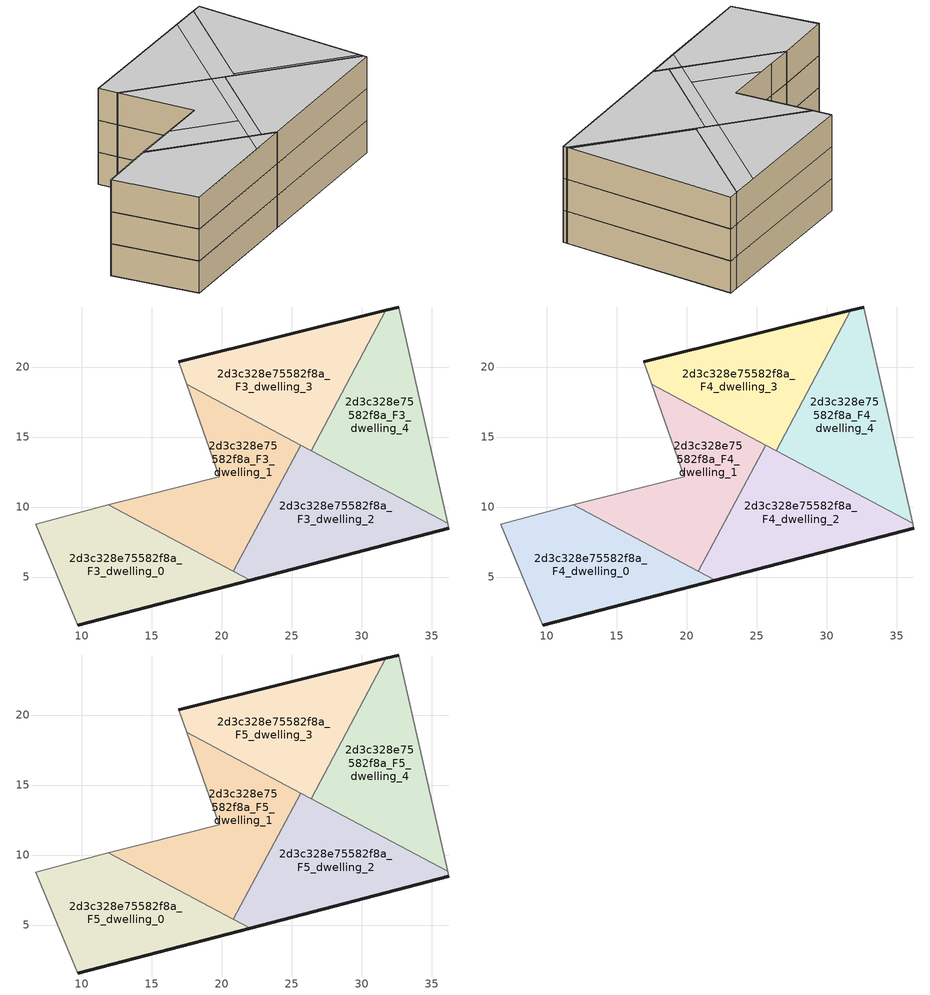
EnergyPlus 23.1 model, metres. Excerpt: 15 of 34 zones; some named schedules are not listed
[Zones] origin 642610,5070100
2d3c328e75582f8a_F3_dwelling_0
 floor to 2d3c328e75582f8a_F2_dwelling_0 (EU_floor_Construction): 22.05,4.79 11.91,10.18 6.72,8.79 9.72,1.58 z9
 wall outside (EU_wall_Construction): 22.05,4.79 9.72,1.58 z9:12
 wall adiabatic (EU_wall_Construction): 9.72,1.58 6.72,8.79 11.91,10.18 z9:12
 wall to 2d3c328e75582f8a_F3_dwelling_1 (EU_wall_Construction): 11.91,10.18 20.85,5.42 z9:12
 wall to 2d3c328e75582f8a_F3_dwelling_2 (EU_wall_Construction): 20.85,5.42 22.05,4.79 z9:12
2d3c328e75582f8a_F3_dwelling_1
 floor to 2d3c328e75582f8a_F2_dwelling_1 (EU_floor_Construction): 20.85,5.42 25.65,14.43 17.51,18.76 19.83,12.18 14.33,10.79 11.91,10.18 z9
 wall adiabatic (EU_wall_Construction): 11.91,10.18 14.33,10.79 19.83,12.18 17.51,18.76 z9:12
 wall to 2d3c328e75582f8a_F3_dwelling_2 (EU_wall_Construction): 25.65,14.43 20.85,5.42 z9:12
 wall to 2d3c328e75582f8a_F3_dwelling_3 (EU_wall_Construction): 17.51,18.76 25.65,14.43 z9:12
2d3c328e75582f8a_F3_dwelling_2
 floor to 2d3c328e75582f8a_F2_dwelling_2 (EU_floor_Construction): 36.24,8.48 36.16,8.83 25.65,14.43 20.85,5.42 22.05,4.79 z9
 wall outside (EU_wall_Construction): 36.24,8.48 22.05,4.79 z9:12
 wall adiabatic (EU_wall_Construction): 36.16,8.83 36.24,8.48 z9:12
 wall to 2d3c328e75582f8a_F3_dwelling_4 (EU_wall_Construction): 26.39,14.03 36.16,8.83 z9:12
 wall to 2d3c328e75582f8a_F3_dwelling_3 (EU_wall_Construction): 25.65,14.43 26.39,14.03 z9:12
2d3c328e75582f8a_F3_dwelling_3
 floor to 2d3c328e75582f8a_F2_dwelling_3 (EU_floor_Construction): 26.39,14.03 31.73,24.06 16.93,20.39 17.51,18.76 z9
 wall outside (EU_wall_Construction): 16.93,20.39 31.73,24.06 z9:12
 wall to 2d3c328e75582f8a_F3_dwelling_4 (EU_wall_Construction): 31.73,24.06 26.39,14.03 z9:12
 wall adiabatic (EU_wall_Construction): 17.51,18.76 16.93,20.39 z9:12
2d3c328e75582f8a_F3_dwelling_4
 floor to 2d3c328e75582f8a_F2_dwelling_4 (EU_floor_Construction): 36.16,8.83 32.64,24.29 31.73,24.06 26.39,14.03 z9
 wall outside (EU_wall_Construction): 31.73,24.06 32.64,24.29 z9:12
 wall adiabatic (EU_wall_Construction): 32.64,24.29 36.16,8.83 z9:12
2d3c328e75582f8a_F4_dwelling_0
 floor to 2d3c328e75582f8a_F3_dwelling_0 (EU_floor_Construction): 22.05,4.79 11.91,10.18 6.72,8.79 9.72,1.58 z12
 wall outside (EU_wall_Construction): 22.05,4.79 9.72,1.58 z12:15
 wall adiabatic (EU_wall_Construction): 9.72,1.58 6.72,8.79 11.91,10.18 z12:15
 wall to 2d3c328e75582f8a_F4_dwelling_1 (EU_wall_Construction): 11.91,10.18 20.85,5.42 z12:15
 wall to 2d3c328e75582f8a_F4_dwelling_2 (EU_wall_Construction): 20.85,5.42 22.05,4.79 z12:15
2d3c328e75582f8a_F4_dwelling_1
 floor to 2d3c328e75582f8a_F3_dwelling_1 (EU_floor_Construction): 20.85,5.42 25.65,14.43 17.51,18.76 19.83,12.18 14.33,10.79 11.91,10.18 z12
 wall adiabatic (EU_wall_Construction): 11.91,10.18 14.33,10.79 19.83,12.18 17.51,18.76 z12:15
 wall to 2d3c328e75582f8a_F4_dwelling_2 (EU_wall_Construction): 25.65,14.43 20.85,5.42 z12:15
 wall to 2d3c328e75582f8a_F4_dwelling_3 (EU_wall_Construction): 17.51,18.76 25.65,14.43 z12:15
2d3c328e75582f8a_F4_dwelling_2
 floor to 2d3c328e75582f8a_F3_dwelling_2 (EU_floor_Construction): 36.24,8.48 36.16,8.83 25.65,14.43 20.85,5.42 22.05,4.79 z12
 wall outside (EU_wall_Construction): 36.24,8.48 22.05,4.79 z12:15
 wall adiabatic (EU_wall_Construction): 36.16,8.83 36.24,8.48 z12:15
 wall to 2d3c328e75582f8a_F4_dwelling_4 (EU_wall_Construction): 26.39,14.03 36.16,8.83 z12:15
 wall to 2d3c328e75582f8a_F4_dwelling_3 (EU_wall_Construction): 25.65,14.43 26.39,14.03 z12:15
2d3c328e75582f8a_F4_dwelling_3
 floor to 2d3c328e75582f8a_F3_dwelling_3 (EU_floor_Construction): 26.39,14.03 31.73,24.06 16.93,20.39 17.51,18.76 z12
 wall outside (EU_wall_Construction): 16.93,20.39 31.73,24.06 z12:15
 wall to 2d3c328e75582f8a_F4_dwelling_4 (EU_wall_Construction): 31.73,24.06 26.39,14.03 z12:15
 wall adiabatic (EU_wall_Construction): 17.51,18.76 16.93,20.39 z12:15
2d3c328e75582f8a_F4_dwelling_4
 floor to 2d3c328e75582f8a_F3_dwelling_4 (EU_floor_Construction): 36.16,8.83 32.64,24.29 31.73,24.06 26.39,14.03 z12
 wall outside (EU_wall_Construction): 31.73,24.06 32.64,24.29 z12:15
 wall adiabatic (EU_wall_Construction): 32.64,24.29 36.16,8.83 z12:15
2d3c328e75582f8a_F5_dwelling_0
 floor to 2d3c328e75582f8a_F4_dwelling_0 (EU_floor_Construction): 22.05,4.79 11.91,10.18 6.72,8.79 9.72,1.58 z15
 wall outside (EU_wall_Construction): 22.05,4.79 9.72,1.58 z15:18
 wall adiabatic (EU_wall_Construction): 9.72,1.58 6.72,8.79 11.91,10.18 z15:18
 wall to 2d3c328e75582f8a_F5_dwelling_1 (EU_wall_Construction): 11.91,10.18 20.85,5.42 z15:18
 wall to 2d3c328e75582f8a_F5_dwelling_2 (EU_wall_Construction): 20.85,5.42 22.05,4.79 z15:18
 ceiling to 2d3c328e75582f8a_F6_dwelling_2 (EU_floor_Construction): 19.85,5.96 18.78,3.93 9.72,1.58 6.72,8.79 11.91,10.18 z18
 ceiling to 2d3c328e75582f8a_F6_dwelling_0 (EU_floor_Construction): 22.05,4.79 18.78,3.93 19.85,5.96 z18
2d3c328e75582f8a_F5_dwelling_1
 floor to 2d3c328e75582f8a_F4_dwelling_1 (EU_floor_Construction): 20.85,5.42 25.65,14.43 17.51,18.76 19.83,12.18 14.33,10.79 11.91,10.18 z15
 wall adiabatic (EU_wall_Construction): 11.91,10.18 14.33,10.79 19.83,12.18 17.51,18.76 z15:18
 wall to 2d3c328e75582f8a_F5_dwelling_2 (EU_wall_Construction): 25.65,14.43 20.85,5.42 z15:18
 wall to 2d3c328e75582f8a_F5_dwelling_3 (EU_wall_Construction): 17.51,18.76 25.65,14.43 z15:18
 ceiling to 2d3c328e75582f8a_F6_dwelling_3 (EU_floor_Construction): 24.64,14.96 21.13,8.37 15.86,11.17 19.83,12.18 17.51,18.76 z18
 ceiling to 2d3c328e75582f8a_F6_dwelling_2 (EU_floor_Construction): 21.13,8.37 19.85,5.96 11.91,10.18 11.92,10.18 14.33,10.79 15.86,11.17 z18
 ceiling adiabatic (EU_roof_Construction): 25.65,14.43 20.85,5.42 19.85,5.96 24.64,14.96 z18
2d3c328e75582f8a_F5_dwelling_2
 floor to 2d3c328e75582f8a_F4_dwelling_2 (EU_floor_Construction): 36.24,8.48 36.16,8.83 25.65,14.43 20.85,5.42 22.05,4.79 z15
 wall outside (EU_wall_Construction): 36.24,8.48 22.05,4.79 z15:18
 wall adiabatic (EU_wall_Construction): 36.16,8.83 36.24,8.48 z15:18
 wall to 2d3c328e75582f8a_F5_dwelling_4 (EU_wall_Construction): 26.39,14.03 36.16,8.83 z15:18
 wall to 2d3c328e75582f8a_F5_dwelling_3 (EU_wall_Construction): 25.65,14.43 26.39,14.03 z15:18
 ceiling adiabatic (EU_roof_Construction): 36.16,8.83 36.24,8.48 22.05,4.79 20.85,5.42 25.65,14.43 z18
2d3c328e75582f8a_F5_dwelling_3
 floor to 2d3c328e75582f8a_F4_dwelling_3 (EU_floor_Construction): 26.39,14.03 31.73,24.06 16.93,20.39 17.51,18.76 z15
 wall outside (EU_wall_Construction): 16.93,20.39 31.73,24.06 z15:18
 wall to 2d3c328e75582f8a_F5_dwelling_4 (EU_wall_Construction): 31.73,24.06 26.39,14.03 z15:18
 wall adiabatic (EU_wall_Construction): 17.51,18.76 16.93,20.39 z15:18
 ceiling to 2d3c328e75582f8a_F6_dwelling_3 (EU_floor_Construction): 29.15,23.42 24.64,14.96 17.51,18.76 16.93,20.39 z18
 ceiling adiabatic (EU_roof_Construction): 31.73,24.06 26.39,14.03 24.64,14.96 29.15,23.42 z18
2d3c328e75582f8a_F5_dwelling_4
 floor to 2d3c328e75582f8a_F4_dwelling_4 (EU_floor_Construction): 36.16,8.83 32.64,24.29 31.73,24.06 26.39,14.03 z15
 wall outside (EU_wall_Construction): 31.73,24.06 32.64,24.29 z15:18
 wall adiabatic (EU_wall_Construction): 32.64,24.29 36.16,8.83 z15:18
 ceiling to 2d3c328e75582f8a_F6_dwelling_1 (EU_floor_Construction): 32.64,24.29 36.09,9.15 26.51,14.25 31.73,24.06 z18
 ceiling to 2d3c328e75582f8a_F6_dwelling_0 (EU_floor_Construction): 36.09,9.15 36.16,8.83 26.39,14.03 26.51,14.25 z18
[Building]
EU S2 Campaign: North Axis=0; Terrain=City; Solar Distribution=FullExterior
[Site:Location]
Lyon-Bron: Latitude=45.75; Longitude=5; Time Zone=1; Elevation=198
[SizingPeriod:WeatherFileDays]
AnnualSizingPeriod: Begin Month=1; Begin Day of Month=1; End Month=12; End Day of Month=31; Day of Week for Start Day=Monday; Use Weather File Daylight Saving Period=No; Use Weather File Rain and Snow Indicators=No
[MATERIAL]
EU_InternalMass_Material: Roughness=MediumRough; Thickness=0.1; Conductivity=1; Density=1800; Specific Heat=900; Thermal Absorptance=0.9; Solar Absorptance=0.7; Visible Absorptance=0.7
[MATERIAL:NOMASS] Roughness=MediumRough; Thermal Absorptance=0.9; Solar Absorptance=0.7; Visible Absorptance=0.7
Name | Thermal Resistance
EU_wall_NoMass | 1.1366
EU_roof_NoMass | 1.37278
EU_floor_NoMass | 1.85445
[CONSTRUCTION]
EU_wall_Construction: EU_wall_NoMass
EU_roof_Construction: EU_roof_NoMass
EU_floor_Construction: EU_floor_NoMass
EU_InternalMass_Construction: EU_InternalMass_Material
[ZONE] Type=1; Multiplier=1; Ceiling Height=autocalculate; Floor Area=autocalculate; Part of Total Floor Area=Yes
Name | Volume
2d3c328e75582f8a_F3_dwelling_0; 2d3c328e75582f8a_F4_dwelling_0; 2d3c328e75582f8a_F5_dwelling_0 | 210.99
2d3c328e75582f8a_F3_dwelling_1; 2d3c328e75582f8a_F4_dwelling_1; 2d3c328e75582f8a_F5_dwelling_1 | 210.956
2d3c328e75582f8a_F3_dwelling_2; 2d3c328e75582f8a_F4_dwelling_2; 2d3c328e75582f8a_F5_dwelling_2 | 210.96
2d3c328e75582f8a_F3_dwelling_3; 2d3c328e75582f8a_F4_dwelling_3; 2d3c328e75582f8a_F5_dwelling_3 | 210.992
2d3c328e75582f8a_F3_dwelling_4; 2d3c328e75582f8a_F4_dwelling_4; 2d3c328e75582f8a_F5_dwelling_4 | 210.985
[INTERNALMASS] Construction=EU_InternalMass_Construction
Name | Zone or ZoneList | Surface Area
2d3c328e75582f8a_F3_dwelling_0_EU_InternalMass | 2d3c328e75582f8a_F3_dwelling_0 | 70.3303
2d3c328e75582f8a_F3_dwelling_1_EU_InternalMass | 2d3c328e75582f8a_F3_dwelling_1 | 70.3185
2d3c328e75582f8a_F3_dwelling_2_EU_InternalMass | 2d3c328e75582f8a_F3_dwelling_2 | 70.3237
2d3c328e75582f8a_F3_dwelling_3_EU_InternalMass | 2d3c328e75582f8a_F3_dwelling_3 | 70.3281
2d3c328e75582f8a_F3_dwelling_4_EU_InternalMass | 2d3c328e75582f8a_F3_dwelling_4 | 70.3295
2d3c328e75582f8a_F4_dwelling_0_EU_InternalMass | 2d3c328e75582f8a_F4_dwelling_0 | 70.3303
2d3c328e75582f8a_F4_dwelling_1_EU_InternalMass | 2d3c328e75582f8a_F4_dwelling_1 | 70.3185
2d3c328e75582f8a_F4_dwelling_2_EU_InternalMass | 2d3c328e75582f8a_F4_dwelling_2 | 70.3237
2d3c328e75582f8a_F4_dwelling_3_EU_InternalMass | 2d3c328e75582f8a_F4_dwelling_3 | 70.3281
2d3c328e75582f8a_F4_dwelling_4_EU_InternalMass | 2d3c328e75582f8a_F4_dwelling_4 | 70.3295
2d3c328e75582f8a_F5_dwelling_0_EU_InternalMass | 2d3c328e75582f8a_F5_dwelling_0 | 70.3303
2d3c328e75582f8a_F5_dwelling_1_EU_InternalMass | 2d3c328e75582f8a_F5_dwelling_1 | 70.3185
2d3c328e75582f8a_F5_dwelling_2_EU_InternalMass | 2d3c328e75582f8a_F5_dwelling_2 | 70.3237
2d3c328e75582f8a_F5_dwelling_3_EU_InternalMass | 2d3c328e75582f8a_F5_dwelling_3 | 70.3281
2d3c328e75582f8a_F5_dwelling_4_EU_InternalMass | 2d3c328e75582f8a_F5_dwelling_4 | 70.3295
[OTHEREQUIPMENT] Fuel Type=Electricity; Design Level Calculation Method=Watts/Area; Power per Zone Floor Area=1; Fraction Latent=0; Fraction Radiant=0; Fraction Lost=0; Carbon Dioxide Generation Rate=0; EndUse Subcategory=EU_Step8_InternalGains
Name | Zone or ZoneList or Space or SpaceList | Schedule
EU_Step8_InternalGain_2d3c328e75582f8a_F3_dwelling_0_f000 | 2d3c328e75582f8a_F3_dwelling_0 | EU_Step8_GainSchedule_2d3c328e75582f8a_F3_dwelling_0_f000
EU_Step8_InternalGain_2d3c328e75582f8a_F3_dwelling_1_f000 | 2d3c328e75582f8a_F3_dwelling_1 | EU_Step8_GainSchedule_2d3c328e75582f8a_F3_dwelling_1_f000
EU_Step8_InternalGain_2d3c328e75582f8a_F3_dwelling_2_f000 | 2d3c328e75582f8a_F3_dwelling_2 | EU_Step8_GainSchedule_2d3c328e75582f8a_F3_dwelling_2_f000
EU_Step8_InternalGain_2d3c328e75582f8a_F3_dwelling_3_f000 | 2d3c328e75582f8a_F3_dwelling_3 | EU_Step8_GainSchedule_2d3c328e75582f8a_F3_dwelling_3_f000
EU_Step8_InternalGain_2d3c328e75582f8a_F3_dwelling_4_f000 | 2d3c328e75582f8a_F3_dwelling_4 | EU_Step8_GainSchedule_2d3c328e75582f8a_F3_dwelling_4_f000
EU_Step8_InternalGain_2d3c328e75582f8a_F4_dwelling_0_f000 | 2d3c328e75582f8a_F4_dwelling_0 | EU_Step8_GainSchedule_2d3c328e75582f8a_F4_dwelling_0_f000
EU_Step8_InternalGain_2d3c328e75582f8a_F4_dwelling_1_f000 | 2d3c328e75582f8a_F4_dwelling_1 | EU_Step8_GainSchedule_2d3c328e75582f8a_F4_dwelling_1_f000
EU_Step8_InternalGain_2d3c328e75582f8a_F4_dwelling_2_f000 | 2d3c328e75582f8a_F4_dwelling_2 | EU_Step8_GainSchedule_2d3c328e75582f8a_F4_dwelling_2_f000
EU_Step8_InternalGain_2d3c328e75582f8a_F4_dwelling_3_f000 | 2d3c328e75582f8a_F4_dwelling_3 | EU_Step8_GainSchedule_2d3c328e75582f8a_F4_dwelling_3_f000
EU_Step8_InternalGain_2d3c328e75582f8a_F4_dwelling_4_f000 | 2d3c328e75582f8a_F4_dwelling_4 | EU_Step8_GainSchedule_2d3c328e75582f8a_F4_dwelling_4_f000
EU_Step8_InternalGain_2d3c328e75582f8a_F5_dwelling_0_f000 | 2d3c328e75582f8a_F5_dwelling_0 | EU_Step8_GainSchedule_2d3c328e75582f8a_F5_dwelling_0_f000
EU_Step8_InternalGain_2d3c328e75582f8a_F5_dwelling_1_f000 | 2d3c328e75582f8a_F5_dwelling_1 | EU_Step8_GainSchedule_2d3c328e75582f8a_F5_dwelling_1_f000
EU_Step8_InternalGain_2d3c328e75582f8a_F5_dwelling_2_f000 | 2d3c328e75582f8a_F5_dwelling_2 | EU_Step8_GainSchedule_2d3c328e75582f8a_F5_dwelling_2_f000
EU_Step8_InternalGain_2d3c328e75582f8a_F5_dwelling_3_f000 | 2d3c328e75582f8a_F5_dwelling_3 | EU_Step8_GainSchedule_2d3c328e75582f8a_F5_dwelling_3_f000
EU_Step8_InternalGain_2d3c328e75582f8a_F5_dwelling_4_f000 | 2d3c328e75582f8a_F5_dwelling_4 | EU_Step8_GainSchedule_2d3c328e75582f8a_F5_dwelling_4_f000
[ZONEVENTILATION:DESIGNFLOWRATE] Schedule=EU_AlwaysOn; Design Flow Rate Calculation Method=AirChanges/Hour; Air Changes per Hour=0.473019; Ventilation Type=Natural; Fan Pressure Rise=0; Fan Total Efficiency=1; Constant Term Coefficient=1; Temperature Term Coefficient=0; Velocity Term Coefficient=0; Velocity Squared Term Coefficient=0; Minimum Indoor Temperature=-100; Maximum Indoor Temperature=100; Delta Temperature=-100; Minimum Outdoor Temperature=-100; Maximum Outdoor Temperature=100; Maximum Wind Speed=40
Name | Zone or ZoneList or Space or SpaceList
EU_ConstantAir_2d3c328e75582f8a_F3_dwelling_0 | 2d3c328e75582f8a_F3_dwelling_0
EU_ConstantAir_2d3c328e75582f8a_F3_dwelling_1 | 2d3c328e75582f8a_F3_dwelling_1
EU_ConstantAir_2d3c328e75582f8a_F3_dwelling_2 | 2d3c328e75582f8a_F3_dwelling_2
EU_ConstantAir_2d3c328e75582f8a_F3_dwelling_3 | 2d3c328e75582f8a_F3_dwelling_3
EU_ConstantAir_2d3c328e75582f8a_F3_dwelling_4 | 2d3c328e75582f8a_F3_dwelling_4
EU_ConstantAir_2d3c328e75582f8a_F4_dwelling_0 | 2d3c328e75582f8a_F4_dwelling_0
EU_ConstantAir_2d3c328e75582f8a_F4_dwelling_1 | 2d3c328e75582f8a_F4_dwelling_1
EU_ConstantAir_2d3c328e75582f8a_F4_dwelling_2 | 2d3c328e75582f8a_F4_dwelling_2
EU_ConstantAir_2d3c328e75582f8a_F4_dwelling_3 | 2d3c328e75582f8a_F4_dwelling_3
EU_ConstantAir_2d3c328e75582f8a_F4_dwelling_4 | 2d3c328e75582f8a_F4_dwelling_4
EU_ConstantAir_2d3c328e75582f8a_F5_dwelling_0 | 2d3c328e75582f8a_F5_dwelling_0
EU_ConstantAir_2d3c328e75582f8a_F5_dwelling_1 | 2d3c328e75582f8a_F5_dwelling_1
EU_ConstantAir_2d3c328e75582f8a_F5_dwelling_2 | 2d3c328e75582f8a_F5_dwelling_2
EU_ConstantAir_2d3c328e75582f8a_F5_dwelling_3 | 2d3c328e75582f8a_F5_dwelling_3
EU_ConstantAir_2d3c328e75582f8a_F5_dwelling_4 | 2d3c328e75582f8a_F5_dwelling_4
[HVACTEMPLATE:ZONE:IDEALLOADSAIRSYSTEM] System Availability Schedule=EU_AlwaysOn; Maximum Heating Supply Air Temperature=50; Minimum Cooling Supply Air Temperature=13; Maximum Heating Supply Air Humidity Ratio=0.0156; Minimum Cooling Supply Air Humidity Ratio=0.0077; Heating Limit=NoLimit; Cooling Limit=NoLimit; Heating Availability Schedule=EU_AlwaysOn; Cooling Availability Schedule=EU_CoolingOff; Dehumidification Control Type=ConstantSensibleHeatRatio; Cooling Sensible Heat Ratio=0.7; Dehumidification Setpoint=60; Humidification Control Type=None; Humidification Setpoint=30; Outdoor Air Method=None; Outdoor Air Flow Rate per Person=0.00944; Outdoor Air Flow Rate per Zone Floor Area=0; Outdoor Air Flow Rate per Zone=0; Demand Controlled Ventilation Type=None; Outdoor Air Economizer Type=NoEconomizer; Heat Recovery Type=None; Sensible Heat Recovery Effectiveness=0.7; Latent Heat Recovery Effectiveness=0.65
Name | Template Thermostat
2d3c328e75582f8a_F3_dwelling_0 | EU_HeatOnly_2d3c328e75582f8a_F3_dwelling_0
2d3c328e75582f8a_F3_dwelling_1 | EU_HeatOnly_2d3c328e75582f8a_F3_dwelling_1
2d3c328e75582f8a_F3_dwelling_2 | EU_HeatOnly_2d3c328e75582f8a_F3_dwelling_2
2d3c328e75582f8a_F3_dwelling_3 | EU_HeatOnly_2d3c328e75582f8a_F3_dwelling_3
2d3c328e75582f8a_F3_dwelling_4 | EU_HeatOnly_2d3c328e75582f8a_F3_dwelling_4
2d3c328e75582f8a_F4_dwelling_0 | EU_HeatOnly_2d3c328e75582f8a_F4_dwelling_0
2d3c328e75582f8a_F4_dwelling_1 | EU_HeatOnly_2d3c328e75582f8a_F4_dwelling_1
2d3c328e75582f8a_F4_dwelling_2 | EU_HeatOnly_2d3c328e75582f8a_F4_dwelling_2
2d3c328e75582f8a_F4_dwelling_3 | EU_HeatOnly_2d3c328e75582f8a_F4_dwelling_3
2d3c328e75582f8a_F4_dwelling_4 | EU_HeatOnly_2d3c328e75582f8a_F4_dwelling_4
2d3c328e75582f8a_F5_dwelling_0 | EU_HeatOnly_2d3c328e75582f8a_F5_dwelling_0
2d3c328e75582f8a_F5_dwelling_1 | EU_HeatOnly_2d3c328e75582f8a_F5_dwelling_1
2d3c328e75582f8a_F5_dwelling_2 | EU_HeatOnly_2d3c328e75582f8a_F5_dwelling_2
2d3c328e75582f8a_F5_dwelling_3 | EU_HeatOnly_2d3c328e75582f8a_F5_dwelling_3
2d3c328e75582f8a_F5_dwelling_4 | EU_HeatOnly_2d3c328e75582f8a_F5_dwelling_4
[SIZING:ZONE] Zone Cooling Design Supply Air Temperature Input Method=SupplyAirTemperature; Zone Cooling Design Supply Air Temperature=13; Zone Heating Design Supply Air Temperature Input Method=SupplyAirTemperature; Zone Heating Design Supply Air Temperature=50; Zone Cooling Design Supply Air Humidity Ratio=0.008; Zone Heating Design Supply Air Humidity Ratio=0.008; Cooling Design Air Flow Method=DesignDay; Cooling Design Air Flow Rate=0; Cooling Minimum Air Flow per Zone Floor Area=0.000762; Cooling Minimum Air Flow=0; Cooling Minimum Air Flow Fraction=0.2; Heating Design Air Flow Method=DesignDay; Heating Design Air Flow Rate=0; Heating Maximum Air Flow per Zone Floor Area=0.002032; Heating Maximum Air Flow=0.141576; Heating Maximum Air Flow Fraction=0.3; Account for Dedicated Outdoor Air System=No; Dedicated Outdoor Air System Control Strategy=NeutralSupplyAir; Dedicated Outdoor Air Low Setpoint Temperature for Design=autosize; Dedicated Outdoor Air High Setpoint Temperature for Design=autosize; Zone Load Sizing Method=Sensible Load Only No Latent Load; Zone Latent Cooling Design Supply Air Humidity Ratio Input Method=HumidityRatioDifference; Zone Cooling Design Supply Air Humidity Ratio Difference=0.005; Zone Latent Heating Design Supply Air Humidity Ratio Input Method=HumidityRatioDifference; Zone Humidification Design Supply Air Humidity Ratio Difference=0.005
2d3c328e75582f8a_F3_dwelling_0; 2d3c328e75582f8a_F3_dwelling_1; 2d3c328e75582f8a_F3_dwelling_2; 2d3c328e75582f8a_F3_dwelling_3; 2d3c328e75582f8a_F3_dwelling_4; 2d3c328e75582f8a_F4_dwelling_0; 2d3c328e75582f8a_F4_dwelling_1
